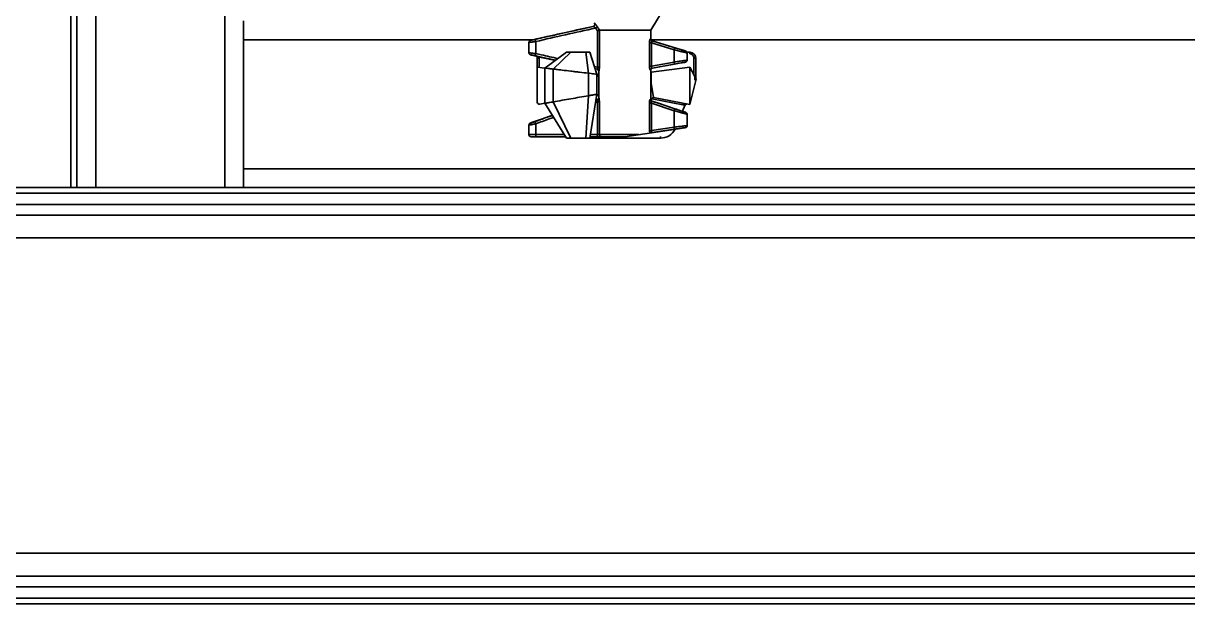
# Model space of a CAD drawing. Header units: millimetres. Extents: x 32496 to 166256, y 3504 to 23939.
# Drawn here: x 46723 to 47282, y 15003 to 15282 of the extents above; entities that cross this region are included whole.
import ezdxf

# ---------------------------------------------------------------- set-up
doc = ezdxf.new("R2010")
doc.units = ezdxf.units.MM
doc.layers.get('0').update_dxf_attribs({"lineweight": 35})

msp = doc.modelspace()

# ---------------------------------------------------------------- linework, layer by layer
at = {"linetype": 'Continuous'}
for p, q in [((46746.14, 17722.349), (46746.14, 15203.349)), ((46749.14, 17722.349), (46749.14, 15203.349)), ((46758.14, 17722.349), (46758.14, 15203.349)), ((46820.14, 17722.349), (46820.14, 15203.349)), ((47031.057, 15289.426), (47024.64, 15278.949)), ((46829.14, 15203.349), (46829.14, 15283.349)), ((46972.222, 15275.276), (46996.984, 15280.746)), ((46996.984, 15280.746), (46997.02, 15280.746)), ((46998.969, 15261.127), (46998.969, 15278.667)), ((46999.953, 15278.948), (46999.953, 15261.127)), ((46999.96, 15278.949), (47024.64, 15278.949)), ((47024.64, 15274.763), (47024.64, 15278.949)), ((46968.131, 15274.349), (46829.14, 15274.349)), ((46966.14, 15273.077), (46966.14, 15268.043)), ((46967.359, 15274.17), (46967.455, 15274.193)), ((46969.943, 15274.766), (46967.455, 15274.193)), ((46967.455, 15274.193), (46967.468, 15274.196)), ((46972.221, 15275.276), (46967.468, 15274.196)), ((46969.442, 15267.656), (46969.442, 15273.473)), ((46972.224, 15275.276), (46969.943, 15274.766)), ((47023.961, 15272.795), (47024.961, 15272.795)), ((47023.961, 15261.709), (47023.961, 15272.795)), ((47024.64, 15274.763), (47024.425, 15274.763)), ((47751.64, 15274.349), (47024.743, 15274.349)), ((47035.809, 15269.503), (47024.961, 15272.795)), ((47024.961, 15261.709), (47024.961, 15272.795)), ((47025.122, 15273.807), (47025.349, 15273.807)), ((47041.014, 15269.038), (47025.349, 15273.807)), ((46967.473, 15266.926), (46967.46, 15266.929)), ((46969.877, 15266.384), (46967.46, 15266.929)), ((46967.473, 15266.926), (46972.224, 15265.87)), ((46969.877, 15266.384), (46972.229, 15265.869)), ((46973.838, 15260.699), (46984.206, 15268.349)), ((46986.206, 15268.349), (46977.809, 15260.23)), ((46984.206, 15268.349), (46995.397, 15268.349)), ((46993.397, 15268.349), (46994.707, 15258.232)), ((46995.397, 15268.349), (46998.706, 15257.759)), ((46995.398, 15268.349), (46998.706, 15257.762)), ((47035.809, 15269.503), (47035.809, 15263.63)), ((47036.14, 15269.42), (47035.809, 15269.503)), ((47041.014, 15269.038), (47041.02, 15269.036)), ((47043.372, 15268.349), (47042.044, 15268.349)), ((47042.14, 15267.934), (47042.14, 15264.546)), ((46970.06, 15258.415), (46970.06, 15265.346)), ((46973.838, 15260.699), (46970.14, 15261.136)), ((46970.14, 15261.136), (46970.14, 15244.327)), ((46971.06, 15261.027), (46971.06, 15265.564)), ((46972.227, 15265.87), (46978.894, 15264.43)), ((46997.557, 15261.437), (46998.97, 15261.129)), ((46999.953, 15261.127), (46998.969, 15261.127)), ((47024.961, 15261.709), (47023.961, 15261.709)), ((47043.429, 15261.136), (47024.796, 15258.764)), ((47024.961, 15261.709), (47035.809, 15263.63)), ((47036.037, 15262.645), (47025.242, 15260.734)), ((47040.929, 15263.481), (47025.465, 15260.734)), ((47035.809, 15263.63), (47036.14, 15263.679)), ((47040.93, 15263.481), (47041.031, 15263.499)), ((47042.14, 15264.546), (47042.14, 15264.546)), ((47045.735, 15256.62), (47043.429, 15261.136)), ((47043.429, 15243.136), (47043.429, 15261.136)), ((47045.26, 15265.568), (47045.26, 15257.55)), ((47046.26, 15265.351), (47046.261, 15256.312)), ((46970.14, 15258.194), (46970.06, 15258.415)), ((46973.838, 15260.699), (46973.838, 15243.784)), ((46977.809, 15244.481), (46977.809, 15260.23)), ((46998.706, 15257.759), (46994.706, 15258.232)), ((46994.706, 15258.232), (46994.706, 15247.442)), ((46998.89, 15260.119), (46997.903, 15260.332)), ((46997.906, 15260.323), (46998.851, 15260.119)), ((46999.64, 15257.649), (46998.706, 15257.759)), ((46998.706, 15248.144), (46998.706, 15257.759)), ((46998.89, 15260.119), (46998.851, 15260.119)), ((46999.64, 15259.142), (46999.677, 15259.142)), ((46999.64, 15246.46), (46999.64, 15259.142)), ((47024.431, 15259.75), (47024.64, 15259.75)), ((47024.64, 15245.807), (47024.64, 15259.75)), ((47024.769, 15258.761), (47024.64, 15258.744)), ((47024.816, 15253.513), (47024.796, 15258.764)), ((47025.465, 15260.734), (47025.242, 15260.734)), ((47043.429, 15243.136), (47046.34, 15255.436)), ((47046.02, 15256.063), (47045.735, 15256.62)), ((47045.781, 15254.917), (47045.735, 15256.62)), ((47045.781, 15254.917), (47046.189, 15255.941)), ((47046.34, 15255.436), (47046.02, 15256.063)), ((47026.001, 15246.589), (47024.815, 15253.519)), ((46977.809, 15244.481), (46986.206, 15227.047)), ((46994.706, 15247.442), (46993.397, 15227.047)), ((46998.706, 15248.144), (46995.397, 15227.047)), ((46998.706, 15248.137), (46995.398, 15227.047)), ((46998.969, 15244.442), (46998.076, 15244.129)), ((46998.254, 15245.255), (46999.007, 15245.516)), ((46998.256, 15245.269), (46998.967, 15245.516)), ((46999.64, 15247.56), (46998.587, 15247.376)), ((46998.742, 15248.15), (46998.706, 15248.144)), ((46998.967, 15245.516), (46999.007, 15245.516)), ((46998.969, 15244.442), (46999.953, 15244.442)), ((46998.969, 15228.749), (46998.969, 15244.442)), ((46999.678, 15246.46), (46999.64, 15246.46)), ((46999.953, 15244.442), (46999.953, 15228.749)), ((47024.64, 15245.807), (47024.424, 15245.807)), ((47025.095, 15244.859), (47025.322, 15244.859)), ((47040.074, 15243.05), (47025.131, 15246.01)), ((47041.04, 15239.6), (47025.322, 15244.859)), ((47043.429, 15243.136), (47025.975, 15246.594)), ((46971.312, 15243.342), (46973.838, 15243.784)), ((46984.187, 15227.077), (46973.838, 15243.784)), ((47023.961, 15243.833), (47024.961, 15243.833)), ((47023.961, 15230.478), (47023.961, 15243.833)), ((47035.809, 15240.215), (47024.961, 15243.833)), ((47024.961, 15230.717), (47024.961, 15243.833)), ((47035.809, 15240.215), (47035.809, 15232.333)), ((47036.14, 15240.123), (47035.809, 15240.215)), ((47040.942, 15242.796), (47039.828, 15240.006)), ((47041.04, 15239.6), (47041.048, 15239.598)), ((47042.14, 15238.489), (47042.14, 15233.104)), ((46966.14, 15233.341), (46966.14, 15228.749)), ((46967.236, 15234.466), (46967.338, 15234.504)), ((46970.204, 15235.537), (46967.338, 15234.504)), ((46967.338, 15234.504), (46967.357, 15234.51)), ((46972.109, 15236.205), (46967.357, 15234.51)), ((46969.441, 15228.749), (46969.441, 15233.964)), ((46972.112, 15236.206), (46970.204, 15235.537)), ((46972.11, 15236.205), (46977.397, 15238.038)), ((46977.381, 15238.032), (46977.354, 15238.108)), ((46983.152, 15228.749), (46966.14, 15228.749)), ((46983.771, 15227.749), (46967.14, 15227.749)), ((46995.507, 15227.749), (47012.065, 15227.749)), ((47018.831, 15228.749), (46995.664, 15228.749)), ((47012.213, 15227.76), (47040.908, 15232.048)), ((47024.38, 15229.617), (47024.64, 15229.617)), ((47024.961, 15230.717), (47035.809, 15232.333)), ((47036.01, 15231.344), (47025.162, 15229.728)), ((47029.236, 15227.782), (47029.236, 15227.05)), ((47035.809, 15232.333), (47036.14, 15232.374)), ((47040.909, 15232.048), (47040.939, 15232.053)), ((47040.939, 15232.053), (47041.043, 15232.069)), ((46984.206, 15227.047), (46984.187, 15227.077)), ((46984.205, 15227.047), (46995.397, 15227.047)), ((46995.397, 15227.048), (47029.236, 15227.05)), ((47751.64, 15212.349), (46829.14, 15212.349)), ((51717.14, 15200.629), (40048.64, 15200.629)), ((46749.14, 15203.349), (46649.14, 15203.349)), ((47834.64, 15203.349), (46746.14, 15203.349)), ((51717.14, 15195.156), (40048.64, 15195.156)), ((51071.64, 15190.039), (40098.64, 15190.039)), ((51071.64, 15179.094), (40098.64, 15179.094)), ((52008.64, 15027.604), (40172.64, 15027.604)), ((52008.64, 15016.658), (40172.64, 15016.658)), ((52008.64, 15011.541), (40172.64, 15011.541)), ((52008.64, 15006.069), (40172.64, 15006.069)), ((52008.64, 15003.349), (40172.64, 15003.349))]:
    msp.add_line(p, q, dxfattribs=at)
for points in [[(46967.359, 15274.17), (46967.181, 15274.127), (46967.049, 15274.094), (46966.949, 15274.067), (46966.861, 15274.041), (46966.755, 15274.001), (46966.621, 15273.932), (46966.482, 15273.83), (46966.355, 15273.696), (46966.247, 15273.528), (46966.172, 15273.329), (46966.14, 15273.108), (46966.14, 15273.077)], [(46966.14, 15268.043), (46966.14, 15268.011), (46966.173, 15267.789), (46966.248, 15267.589), (46966.357, 15267.421), (46966.485, 15267.287), (46966.625, 15267.185), (46966.76, 15267.116), (46966.866, 15267.077), (46966.953, 15267.052), (46967.052, 15267.026), (46967.182, 15266.994), (46967.356, 15266.953), (46967.46, 15266.929)], [(47042.14, 15267.934), (47042.135, 15268.026), (47042.068, 15268.306), (47041.936, 15268.539), (47041.776, 15268.707), (47041.633, 15268.807), (47041.53, 15268.86), (47041.453, 15268.893), (47041.38, 15268.92), (47041.303, 15268.947), (47041.216, 15268.975), (47041.116, 15269.007), (47041.02, 15269.036)], [(47041.031, 15263.499), (47041.127, 15263.517), (47041.207, 15263.533), (47041.274, 15263.547), (47041.335, 15263.56), (47041.402, 15263.578), (47041.499, 15263.611), (47041.646, 15263.683), (47041.815, 15263.808), (47041.971, 15263.989), (47042.084, 15264.216), (47042.137, 15264.476), (47042.14, 15264.546)], [(46998.706, 15257.759), (46998.565, 15257.776), (46998.15, 15257.825), (46997.515, 15257.9), (46996.688, 15257.998)], [(47042.14, 15238.489), (47042.134, 15238.593), (47042.06, 15238.881), (47041.92, 15239.116), (47041.759, 15239.277), (47041.626, 15239.367), (47041.53, 15239.417), (47041.452, 15239.452), (47041.374, 15239.483), (47041.288, 15239.515), (47041.19, 15239.549), (47041.077, 15239.588), (47041.048, 15239.597)], [(46967.236, 15234.466), (46967.054, 15234.397), (46966.916, 15234.342), (46966.808, 15234.297), (46966.71, 15234.25), (46966.583, 15234.174), (46966.43, 15234.047), (46966.288, 15233.867), (46966.188, 15233.65), (46966.142, 15233.402), (46966.14, 15233.341)], [(47041.043, 15232.069), (47041.13, 15232.083), (47041.202, 15232.095), (47041.262, 15232.106), (47041.318, 15232.117), (47041.384, 15232.133), (47041.491, 15232.167), (47041.65, 15232.244), (47041.823, 15232.373), (47041.977, 15232.556), (47042.087, 15232.782), (47042.138, 15233.037), (47042.14, 15233.104)]]:
    msp.add_lwpolyline(points, dxfattribs=at)
for centre, radius, start, end in [((46996.768, 15281.723), 1, 282.45717, 31.48747), ((47651.399, 15692.074), 772.38, 212.246061, 212.360099), ((47742.226, 15743.271), 875.531, 211.90907, 212.027918), ((47025.64, 15274.763), 1, 180, 253.07071), ((47043.26, 15265.351), 3, 0.00342, 87.85786), ((46973.06, 15265.347), 3, 161.22225, 180.00342), ((46998.64, 15259.142), 1, 0, 77.81137), ((47025.64, 15259.75), 1, 100.07071, 180), ((47045.261, 15256.312), 1, 338.23872, 0.00346), ((46971.14, 15244.327), 1, 180, 279.9421), ((46998.64, 15246.46), 1, 289.11973, 0), ((47025.64, 15245.807), 1, 180, 251.5), ((45172.963, 9672.409), 5872.188, 71.5005904, 71.6145891), ((47041.871, 15242.426), 1, 86.25893, 158.23836), ((46967.14, 15228.749), 1, 180, 270), ((46986.953, 15235.047), 8, 245.96179, 246.82213), ((47012.065, 15228.749), 1, 270, 278.5), ((47017.319, 15281.737), 52.596, 277.71457, 277.9905), ((47019.033, 15250.683), 20.827, 286.38596, 286.53636), ((47029.236, 15235.05), 8, 270.00342, 332.36769)]:
    msp.add_arc(centre, radius, start, end, dxfattribs=at)
for points, knots in [([(46998.148, 15279.965), (46993.306, 15278.886), (46983.732, 15276.741), (46974.166, 15274.565), (46969.442, 15273.471)], [0, 0, 0, 0, 0.5057289, 1, 1, 1, 1]), ([(46972.231, 15275.208), (46976.319, 15276.138), (46984.58, 15277.992), (46992.846, 15279.825), (46997.02, 15280.746)], [0, 0, 0, 0, 0.4951158, 1, 1, 1, 1]), ([(46997.803, 15281.723), (46997.803, 15281.605), (46997.76, 15281.367), (46997.58, 15281.062), (46997.321, 15280.846), (46997.119, 15280.768), (46997.02, 15280.746)], [0, 0, 0, 0, 0.2616742, 0.5253928, 0.7752948, 1, 1, 1, 1]), ([(46998.148, 15279.966), (46998.031, 15280.072), (46997.85, 15280.22), (46997.606, 15280.398), (46997.438, 15280.513), (46997.288, 15280.609), (46997.18, 15280.673), (46997.108, 15280.711), (46997.07, 15280.731), (46997.042, 15280.742), (46997.026, 15280.747), (46997.02, 15280.746)], [0, 0, 0, 0, 0.3442072, 0.5078013, 0.6586163, 0.7889105, 0.8936657, 0.9339526, 0.9652774, 0.9873481, 1, 1, 1, 1]), ([(46997.656, 15282.245), (46997.663, 15282.245), (46997.682, 15282.231), (46997.715, 15282.205), (46997.76, 15282.16), (46997.817, 15282.099), (46997.885, 15282.023), (46997.995, 15281.895), (46998.149, 15281.705), (46998.348, 15281.444), (46998.563, 15281.149), (46998.783, 15280.828), (46998.927, 15280.604), (46998.998, 15280.489)], [0, 0, 0, 0, 0.0100362, 0.0293963, 0.0580707, 0.0958261, 0.1422293, 0.1961758, 0.3235958, 0.4738051, 0.6397829, 0.8171411, 1, 1, 1, 1]), ([(46997.656, 15282.245), (46997.678, 15282.209), (46997.763, 15282.048), (46997.803, 15281.862), (46997.803, 15281.723)], [0, 0, 0, 0, 0.2321432, 1, 1, 1, 1]), ([(46998.147, 15279.967), (46998.331, 15280.082), (46998.579, 15280.236), (46998.863, 15280.409), (46998.963, 15280.47), (46998.998, 15280.489)], [0, 0, 0, 0, 0.6504309, 0.8778794, 1, 1, 1, 1]), ([(46998.969, 15278.667), (46999.079, 15278.698), (46999.407, 15278.792), (46999.734, 15278.887), (46999.953, 15278.948)], [0, 0, 0, 0, 0.3335899, 1, 1, 1, 1]), ([(46999.96, 15278.949), (46999.959, 15278.949), (46999.956, 15278.948), (46999.954, 15278.948), (46999.953, 15278.948)], [0, 0, 0, 0, 0.4968859, 1, 1, 1, 1]), ([(46968.64, 15273.365), (46968.479, 15273.344), (46968.163, 15273.303), (46967.704, 15273.246), (46967.279, 15273.194), (46966.953, 15273.155), (46966.722, 15273.129), (46966.575, 15273.113), (46966.448, 15273.099), (46966.341, 15273.089), (46966.258, 15273.081), (46966.202, 15273.077), (46966.17, 15273.075), (46966.153, 15273.075), (46966.146, 15273.075), (46966.14, 15273.075), (46966.14, 15273.077)], [0, 0, 0, 0, 0.1934251, 0.3789779, 0.5517234, 0.7034394, 0.770093, 0.828992, 0.8799238, 0.9226346, 0.9562061, 0.9803399, 0.9888779, 0.9949941, 0.9986703, 1, 1, 1, 1]), ([(46967.159, 15274.121), (46967.123, 15274.112), (46967.073, 15274.099), (46967.012, 15274.083), (46966.978, 15274.073), (46966.953, 15274.065), (46966.937, 15274.06), (46966.929, 15274.056), (46966.926, 15274.055), (46966.925, 15274.052), (46966.928, 15274.051), (46966.931, 15274.051), (46966.941, 15274.051), (46966.959, 15274.053), (46966.986, 15274.056), (46967.039, 15274.064), (46967.125, 15274.078), (46967.2, 15274.092), (46967.242, 15274.099)], [0, 0, 0, 0, 0.1967319, 0.2737353, 0.3358281, 0.3825711, 0.4137811, 0.4235653, 0.4295519, 0.4322932, 0.4356533, 0.4425519, 0.4533205, 0.4865845, 0.5353875, 0.5995058, 0.7721756, 1, 1, 1, 1]), ([(46967.468, 15274.196), (46967.439, 15274.189), (46967.336, 15274.164), (46967.233, 15274.14), (46967.159, 15274.121)], [0, 0, 0, 0, 0.2809675, 1, 1, 1, 1]), ([(46967.242, 15274.099), (46967.267, 15274.104), (46967.378, 15274.125), (46967.489, 15274.146), (46967.575, 15274.164)], [0, 0, 0, 0, 0.2224077, 1, 1, 1, 1]), ([(46967.575, 15274.164), (46967.678, 15274.184), (46968.123, 15274.275), (46968.567, 15274.372), (46968.907, 15274.45)], [0, 0, 0, 0, 0.2312408, 1, 1, 1, 1]), ([(46969.442, 15273.473), (46969.376, 15273.464), (46969.109, 15273.428), (46968.841, 15273.392), (46968.64, 15273.365)], [0, 0, 0, 0, 0.2463918, 1, 1, 1, 1]), ([(46968.907, 15274.45), (46969.184, 15274.513), (46970.291, 15274.767), (46971.399, 15275.019), (46972.231, 15275.208)], [0, 0, 0, 0, 0.2494687, 1, 1, 1, 1]), ([(46968.907, 15274.45), (46968.955, 15274.456), (46969.041, 15274.402), (46969.127, 15274.298), (46969.239, 15274.117), (46969.351, 15273.839), (46969.416, 15273.597), (46969.442, 15273.473)], [0, 0, 0, 0, 0.1250019, 0.2266111, 0.3555076, 0.6716703, 1, 1, 1, 1]), ([(46975.651, 15276.021), (46975.36, 15275.959), (46974.217, 15275.713), (46973.075, 15275.464), (46972.224, 15275.276)], [0, 0, 0, 0, 0.2542144, 1, 1, 1, 1]), ([(47023.96, 15272.795), (47023.96, 15273.048), (47023.986, 15273.518), (47024.092, 15274.128), (47024.221, 15274.528), (47024.334, 15274.716), (47024.399, 15274.763), (47024.425, 15274.763)], [0, 0, 0, 0, 0.36478, 0.6788295, 0.8966183, 0.9615031, 1, 1, 1, 1]), ([(47025.122, 15273.807), (47024.925, 15273.868), (47024.559, 15274.128), (47024.425, 15274.555), (47024.425, 15274.763)], [0, 0, 0, 0, 0.497546, 1, 1, 1, 1]), ([(47025.122, 15273.807), (47025.102, 15273.809), (47025.055, 15273.797), (47024.999, 15273.739), (47024.952, 15273.648), (47024.916, 15273.524), (47024.896, 15273.37), (47024.894, 15273.122), (47024.928, 15272.927), (47024.961, 15272.795)], [0, 0, 0, 0, 0.0539504, 0.122041, 0.2128093, 0.3293064, 0.4696189, 0.6309122, 1, 1, 1, 1]), ([(46966.14, 15268.043), (46966.14, 15268.044), (46966.146, 15268.044), (46966.153, 15268.045), (46966.17, 15268.044), (46966.202, 15268.043), (46966.258, 15268.039), (46966.341, 15268.031), (46966.448, 15268.021), (46966.576, 15268.007), (46966.723, 15267.992), (46966.954, 15267.966), (46967.28, 15267.928), (46967.706, 15267.877), (46968.166, 15267.821), (46968.482, 15267.781), (46968.643, 15267.76)], [0, 0, 0, 0, 0.0013158, 0.004982, 0.0110903, 0.0196283, 0.0438063, 0.0772495, 0.1199516, 0.1712404, 0.2300935, 0.2963311, 0.4486826, 0.6207555, 0.8069861, 1, 1, 1, 1]), ([(46967.238, 15267.022), (46967.197, 15267.029), (46967.139, 15267.039), (46967.066, 15267.051), (46967.023, 15267.058), (46966.988, 15267.063), (46966.962, 15267.066), (46966.943, 15267.067), (46966.934, 15267.068), (46966.929, 15267.066), (46966.931, 15267.064), (46966.934, 15267.062), (46966.943, 15267.058), (46966.958, 15267.053), (46966.984, 15267.045), (46967.018, 15267.036), (46967.079, 15267.02), (46967.129, 15267.008), (46967.164, 15266.999)], [0, 0, 0, 0, 0.2264452, 0.3192145, 0.3975138, 0.4607786, 0.5087007, 0.5410691, 0.5578184, 0.5608357, 0.563834, 0.5702419, 0.5804791, 0.6126407, 0.6603826, 0.7235151, 0.8015442, 1, 1, 1, 1]), ([(46967.164, 15266.999), (46967.187, 15266.993), (46967.289, 15266.969), (46967.392, 15266.945), (46967.473, 15266.926)], [0, 0, 0, 0, 0.2171321, 1, 1, 1, 1]), ([(46967.573, 15266.959), (46967.542, 15266.965), (46967.431, 15266.986), (46967.319, 15267.007), (46967.238, 15267.022)], [0, 0, 0, 0, 0.2767447, 1, 1, 1, 1]), ([(46968.912, 15266.678), (46968.798, 15266.703), (46968.353, 15266.801), (46967.907, 15266.894), (46967.573, 15266.959)], [0, 0, 0, 0, 0.2554821, 1, 1, 1, 1]), ([(46968.643, 15267.76), (46968.71, 15267.752), (46968.977, 15267.717), (46969.243, 15267.683), (46969.442, 15267.656)], [0, 0, 0, 0, 0.2541382, 1, 1, 1, 1]), ([(46968.912, 15266.678), (46968.96, 15266.672), (46969.046, 15266.726), (46969.13, 15266.83), (46969.209, 15266.957), (46969.281, 15267.113), (46969.368, 15267.346), (46969.417, 15267.531), (46969.442, 15267.656)], [0, 0, 0, 0, 0.1249283, 0.2264728, 0.3552558, 0.5068081, 0.6716176, 1, 1, 1, 1]), ([(46972.236, 15265.936), (46971.958, 15265.997), (46970.85, 15266.244), (46969.742, 15266.492), (46968.912, 15266.678)], [0, 0, 0, 0, 0.250532, 1, 1, 1, 1]), ([(46969.442, 15267.657), (46970.319, 15267.459), (46973.851, 15266.661), (46977.385, 15265.873), (46980.043, 15265.284)], [0, 0, 0, 0, 0.2483282, 1, 1, 1, 1]), ([(47036.153, 15270.46), (47036.15, 15270.459), (47036.144, 15270.452), (47036.129, 15270.429), (47036.105, 15270.376), (47036.069, 15270.287), (47036.024, 15270.164), (47035.972, 15270.016), (47035.898, 15269.793), (47035.844, 15269.62), (47035.809, 15269.503)], [0, 0, 0, 0, 0.0084775, 0.0246008, 0.0830851, 0.1788645, 0.3086938, 0.4665921, 0.6418735, 1, 1, 1, 1]), ([(47042.14, 15267.934), (47042.14, 15267.937), (47042.126, 15267.943), (47042.106, 15267.952), (47042.067, 15267.965), (47042.015, 15267.981), (47041.948, 15268.001), (47041.83, 15268.033), (47041.649, 15268.08), (47041.39, 15268.144), (47041.081, 15268.22), (47040.725, 15268.305), (47040.326, 15268.401), (47039.888, 15268.506), (47039.239, 15268.66), (47038.367, 15268.87), (47037.272, 15269.137), (47036.521, 15269.324), (47036.14, 15269.42)], [0, 0, 0, 0, 0.0016357, 0.0055905, 0.0119976, 0.0208819, 0.0322069, 0.0459128, 0.0801275, 0.1231915, 0.1750867, 0.2346515, 0.300966, 0.3740995, 0.4532533, 0.6242902, 0.8095002, 1, 1, 1, 1]), ([(47036.153, 15270.46), (47037.107, 15270.17), (47038.453, 15269.776), (47040.076, 15269.313), (47040.74, 15269.122), (47041.014, 15269.038)], [0, 0, 0, 0, 0.5911102, 0.8303753, 1, 1, 1, 1]), ([(47043.372, 15268.349), (47043.371, 15268.349), (47043.373, 15268.341), (47043.371, 15268.333), (47043.371, 15268.314), (47043.37, 15268.29), (47043.368, 15268.258), (47043.365, 15268.204), (47043.363, 15268.121), (47043.367, 15268.006), (47043.363, 15267.871), (47043.341, 15267.724), (47043.341, 15267.618), (47043.352, 15267.566)], [0, 0, 0, 0, 0.0045727, 0.0181973, 0.0407764, 0.0722139, 0.1123498, 0.1607806, 0.280754, 0.4288364, 0.6017631, 0.7959309, 1, 1, 1, 1]), ([(47045.26, 15265.568), (47045.26, 15265.818), (47045.162, 15266.324), (47044.749, 15266.977), (47044.116, 15267.43), (47043.607, 15267.554), (47043.352, 15267.566)], [0, 0, 0, 0, 0.247435, 0.4962439, 0.7472453, 1, 1, 1, 1]), ([(46970.06, 15265.346), (46970.06, 15265.382), (46970.131, 15265.432), (46970.232, 15265.47), (46970.362, 15265.504), (46970.518, 15265.531), (46970.754, 15265.557), (46970.937, 15265.564), (46971.06, 15265.564)], [0, 0, 0, 0, 0.1011399, 0.1967455, 0.3244897, 0.4788894, 0.6499909, 1, 1, 1, 1]), ([(46972.229, 15265.869), (46972.491, 15265.813), (46973.556, 15265.584), (46974.623, 15265.358), (46975.427, 15265.189)], [0, 0, 0, 0, 0.2460462, 1, 1, 1, 1]), ([(46978.93, 15264.457), (46978.369, 15264.58), (46976.138, 15265.071), (46973.907, 15265.564), (46972.236, 15265.936)], [0, 0, 0, 0, 0.2510359, 1, 1, 1, 1]), ([(46998.89, 15260.119), (46998.901, 15260.118), (46998.93, 15260.142), (46998.972, 15260.236), (46999.017, 15260.44), (46999.026, 15260.755), (46998.995, 15260.997), (46998.969, 15261.127)], [0, 0, 0, 0, 0.0323072, 0.091995, 0.3030963, 0.618414, 1, 1, 1, 1]), ([(46999.953, 15261.127), (46999.953, 15260.872), (46999.939, 15260.503), (46999.892, 15260.034), (46999.85, 15259.736), (46999.804, 15259.493), (46999.763, 15259.329), (46999.732, 15259.231), (46999.712, 15259.184), (46999.697, 15259.155), (46999.683, 15259.141), (46999.677, 15259.141)], [0, 0, 0, 0, 0.3772731, 0.5482203, 0.6987313, 0.823031, 0.9156864, 0.9495209, 0.9746656, 0.991147, 1, 1, 1, 1]), ([(47024.431, 15259.749), (47024.404, 15259.749), (47024.34, 15259.797), (47024.228, 15259.982), (47024.097, 15260.378), (47023.987, 15260.986), (47023.96, 15261.456), (47023.96, 15261.709)], [0, 0, 0, 0, 0.0383461, 0.1028489, 0.3192955, 0.6327753, 1, 1, 1, 1]), ([(47024.961, 15261.709), (47024.94, 15261.582), (47024.928, 15261.394), (47024.959, 15261.157), (47024.998, 15261.01), (47025.051, 15260.89), (47025.118, 15260.788), (47025.195, 15260.731), (47025.242, 15260.734)], [0, 0, 0, 0, 0.3559702, 0.5142671, 0.6552434, 0.7745682, 0.8711931, 1, 1, 1, 1]), ([(47036.037, 15262.645), (47036.035, 15262.646), (47036.029, 15262.653), (47036.023, 15262.666), (47036.014, 15262.689), (47035.998, 15262.738), (47035.975, 15262.822), (47035.944, 15262.947), (47035.91, 15263.101), (47035.863, 15263.331), (47035.83, 15263.51), (47035.809, 15263.63)], [0, 0, 0, 0, 0.0076159, 0.0227499, 0.0465075, 0.0795546, 0.1743005, 0.303875, 0.4623036, 0.6387178, 1, 1, 1, 1]), ([(47040, 15263.322), (47039.722, 15263.275), (47038.4, 15263.055), (47037.079, 15262.83), (47036.037, 15262.645)], [0, 0, 0, 0, 0.2101807, 1, 1, 1, 1]), ([(47036.14, 15263.679), (47036.529, 15263.736), (47037.29, 15263.846), (47038.396, 15264.004), (47039.271, 15264.126), (47039.919, 15264.217), (47040.355, 15264.277), (47040.751, 15264.333), (47041.102, 15264.382), (47041.406, 15264.425), (47041.629, 15264.458), (47041.78, 15264.481), (47041.874, 15264.495), (47041.952, 15264.508), (47042.018, 15264.518), (47042.068, 15264.528), (47042.107, 15264.534), (47042.125, 15264.541), (47042.14, 15264.543), (47042.14, 15264.546)], [0, 0, 0, 0, 0.1944751, 0.380433, 0.5530198, 0.6314414, 0.7043766, 0.7707089, 0.8291939, 0.8800218, 0.9225821, 0.9404275, 0.9559563, 0.9691668, 0.9800559, 0.9886056, 0.9947886, 0.9985819, 1, 1, 1, 1]), ([(47040.897, 15263.475), (47040.836, 15263.464), (47040.538, 15263.412), (47040.238, 15263.362), (47040, 15263.322)], [0, 0, 0, 0, 0.2030453, 1, 1, 1, 1]), ([(47045.26, 15265.568), (47045.383, 15265.568), (47045.566, 15265.561), (47045.802, 15265.535), (47045.958, 15265.509), (47046.089, 15265.475), (47046.189, 15265.437), (47046.26, 15265.386), (47046.26, 15265.351)], [0, 0, 0, 0, 0.3500127, 0.5211139, 0.6755124, 0.8032553, 0.8988599, 1, 1, 1, 1]), ([(46977.809, 15260.23), (46977.569, 15260.256), (46977.097, 15260.314), (46976.409, 15260.396), (46975.765, 15260.47), (46974.913, 15260.573), (46974.278, 15260.647), (46973.838, 15260.699)], [0, 0, 0, 0, 0.1810811, 0.3564423, 0.5202063, 0.6671725, 1, 1, 1, 1]), ([(46994.706, 15258.232), (46993.298, 15258.398), (46991.186, 15258.648), (46988.37, 15258.983), (46985.553, 15259.312), (46982.737, 15259.644), (46979.922, 15259.99), (46978.514, 15260.155), (46977.809, 15260.23)], [0, 0, 0, 0, 0.2499997, 0.3749996, 0.4999998, 0.7499983, 0.875001, 1, 1, 1, 1]), ([(46999.639, 15257.396), (46999.518, 15257.398), (46999.344, 15257.407), (46999.122, 15257.435), (46998.984, 15257.461), (46998.868, 15257.493), (46998.774, 15257.529), (46998.706, 15257.578), (46998.706, 15257.613)], [0, 0, 0, 0, 0.3676841, 0.5325931, 0.6776934, 0.7986356, 0.8924058, 1, 1, 1, 1]), ([(46998.706, 15256.641), (46998.706, 15256.682), (46998.769, 15256.743), (46998.867, 15256.79), (46999.035, 15256.847), (46999.295, 15256.892), (46999.518, 15256.907), (46999.639, 15256.909)], [0, 0, 0, 0, 0.1197439, 0.2150399, 0.3354987, 0.6403139, 1, 1, 1, 1]), ([(46998.89, 15260.119), (46998.997, 15260.096), (46999.21, 15260.011), (46999.471, 15259.782), (46999.639, 15259.478), (46999.677, 15259.251), (46999.677, 15259.142)], [0, 0, 0, 0, 0.2423391, 0.4995739, 0.7570625, 1, 1, 1, 1]), ([(47024.431, 15259.75), (47024.431, 15259.862), (47024.469, 15260.094), (47024.643, 15260.405), (47024.914, 15260.634), (47025.133, 15260.715), (47025.242, 15260.734)], [0, 0, 0, 0, 0.2439062, 0.5025013, 0.7595928, 1, 1, 1, 1]), ([(47024.811, 15257.592), (47024.801, 15257.569), (47024.744, 15257.526), (47024.683, 15257.503), (47024.644, 15257.491)], [0, 0, 0, 0, 0.3825845, 1, 1, 1, 1]), ([(47024.644, 15256.792), (47024.685, 15256.776), (47024.75, 15256.746), (47024.805, 15256.689), (47024.813, 15256.662)], [0, 0, 0, 0, 0.6047716, 1, 1, 1, 1]), ([(47045.493, 15257.095), (47045.595, 15257.094), (47045.742, 15257.093), (47045.927, 15257.088), (47046.04, 15257.083), (47046.13, 15257.077), (47046.199, 15257.069), (47046.236, 15257.067), (47046.261, 15257.058), (47046.261, 15257.052)], [0, 0, 0, 0, 0.3985997, 0.570579, 0.7178181, 0.8365871, 0.9239563, 0.9776504, 1, 1, 1, 1]), ([(47024.654, 15253.641), (47024.694, 15253.627), (47024.759, 15253.603), (47024.81, 15253.546), (47024.815, 15253.519)], [0, 0, 0, 0, 0.6091162, 1, 1, 1, 1]), ([(46973.838, 15243.784), (46973.858, 15243.788), (46973.909, 15243.8), (46974.052, 15243.832), (46974.387, 15243.895), (46974.826, 15243.959), (46975.319, 15244.043), (46975.929, 15244.163), (46976.584, 15244.284), (46977.272, 15244.394), (46977.629, 15244.449), (46977.809, 15244.481)], [0, 0, 0, 0, 0.0152626, 0.0388152, 0.109354, 0.2685589, 0.3691597, 0.4812958, 0.7311408, 0.8643606, 1, 1, 1, 1]), ([(46994.706, 15247.442), (46994.963, 15247.494), (46995.471, 15247.579), (46996.209, 15247.704), (46996.792, 15247.808), (46997.225, 15247.883), (46997.515, 15247.934), (46997.779, 15247.981), (46998.014, 15248.024), (46998.216, 15248.058), (46998.387, 15248.086), (46998.517, 15248.107), (46998.622, 15248.129), (46998.664, 15248.142), (46998.706, 15248.15), (46998.706, 15248.144)], [0, 0, 0, 0, 0.1935429, 0.3801229, 0.5524626, 0.631295, 0.7042035, 0.7704321, 0.8293019, 0.8801618, 0.9224832, 0.9559585, 0.9803238, 0.9951294, 1, 1, 1, 1]), ([(46999.639, 15247.625), (46999.549, 15247.696), (46999.375, 15247.827), (46999.157, 15247.972), (46998.996, 15248.065), (46998.896, 15248.115), (46998.813, 15248.145), (46998.762, 15248.153), (46998.742, 15248.15)], [0, 0, 0, 0, 0.3277321, 0.6214941, 0.7484166, 0.8566748, 0.9418067, 1, 1, 1, 1]), ([(46998.969, 15244.442), (46999.009, 15244.58), (46999.054, 15244.782), (46999.083, 15245.042), (46999.088, 15245.204), (46999.08, 15245.335), (46999.066, 15245.423), (46999.049, 15245.474), (46999.036, 15245.501), (46999.018, 15245.517), (46999.007, 15245.516)], [0, 0, 0, 0, 0.3893789, 0.5596573, 0.7075928, 0.8267929, 0.9153695, 0.9472425, 0.9712654, 1, 1, 1, 1]), ([(46999.678, 15246.46), (46999.678, 15246.258), (46999.548, 15245.842), (46999.199, 15245.582), (46999.007, 15245.516)], [0, 0, 0, 0, 0.5004169, 1, 1, 1, 1]), ([(46999.678, 15246.46), (46999.684, 15246.46), (46999.699, 15246.447), (46999.714, 15246.417), (46999.734, 15246.368), (46999.766, 15246.268), (46999.806, 15246.099), (46999.852, 15245.849), (46999.894, 15245.546), (46999.927, 15245.201), (46999.948, 15244.828), (46999.953, 15244.572), (46999.953, 15244.442)], [0, 0, 0, 0, 0.0089132, 0.0255697, 0.0509108, 0.084997, 0.1792316, 0.3038858, 0.4553733, 0.6256506, 0.8097579, 1, 1, 1, 1]), ([(47023.96, 15243.833), (47023.96, 15244.086), (47023.985, 15244.557), (47024.09, 15245.169), (47024.22, 15245.571), (47024.333, 15245.76), (47024.397, 15245.808), (47024.424, 15245.808)], [0, 0, 0, 0, 0.3640286, 0.6782065, 0.8964799, 0.9614806, 1, 1, 1, 1]), ([(47025.095, 15244.859), (47024.903, 15244.924), (47024.552, 15245.186), (47024.424, 15245.603), (47024.424, 15245.807)], [0, 0, 0, 0, 0.4975999, 1, 1, 1, 1]), ([(47025.095, 15244.859), (47025.075, 15244.862), (47025.029, 15244.85), (47024.974, 15244.791), (47024.93, 15244.699), (47024.897, 15244.573), (47024.882, 15244.417), (47024.887, 15244.165), (47024.925, 15243.967), (47024.961, 15243.833)], [0, 0, 0, 0, 0.0527715, 0.1193897, 0.209124, 0.3252425, 0.4658469, 0.6280243, 1, 1, 1, 1]), ([(47025.131, 15246.01), (47025.262, 15246.131), (47025.453, 15246.297), (47025.704, 15246.478), (47025.817, 15246.546), (47025.869, 15246.569)], [0, 0, 0, 0, 0.5760699, 0.8152294, 1, 1, 1, 1]), ([(47025.869, 15246.569), (47025.889, 15246.578), (47025.923, 15246.591), (47025.961, 15246.597), (47025.975, 15246.594)], [0, 0, 0, 0, 0.5933777, 1, 1, 1, 1]), ([(47036.179, 15241.163), (47036.176, 15241.162), (47036.17, 15241.155), (47036.154, 15241.132), (47036.128, 15241.079), (47036.09, 15240.991), (47036.041, 15240.869), (47035.986, 15240.722), (47035.906, 15240.501), (47035.847, 15240.33), (47035.809, 15240.215)], [0, 0, 0, 0, 0.0086758, 0.0250186, 0.0838791, 0.1798846, 0.3097669, 0.4675442, 0.6425723, 1, 1, 1, 1]), ([(47042.14, 15238.489), (47042.14, 15238.493), (47042.127, 15238.5), (47042.106, 15238.51), (47042.067, 15238.524), (47042.014, 15238.542), (47041.946, 15238.563), (47041.828, 15238.599), (47041.645, 15238.651), (47041.385, 15238.722), (47041.074, 15238.805), (47040.717, 15238.9), (47040.317, 15239.005), (47039.878, 15239.12), (47039.23, 15239.29), (47038.359, 15239.52), (47037.268, 15239.813), (47036.519, 15240.018), (47036.14, 15240.123)], [0, 0, 0, 0, 0.0017174, 0.0057586, 0.0122608, 0.0212462, 0.032677, 0.0464884, 0.0808959, 0.1243858, 0.1765008, 0.2360898, 0.302567, 0.3758003, 0.4549238, 0.6256771, 0.8102833, 1, 1, 1, 1]), ([(47036.179, 15241.163), (47037.131, 15240.845), (47038.476, 15240.413), (47040.1, 15239.903), (47040.765, 15239.692), (47041.04, 15239.6)], [0, 0, 0, 0, 0.5900921, 0.8297381, 1, 1, 1, 1]), ([(47040.268, 15243.762), (47040.263, 15243.763), (47040.252, 15243.742), (47040.239, 15243.711), (47040.218, 15243.646), (47040.194, 15243.561), (47040.166, 15243.452), (47040.124, 15243.28), (47040.094, 15243.144), (47040.074, 15243.05)], [0, 0, 0, 0, 0.0198524, 0.0720639, 0.1602577, 0.2827239, 0.4356934, 0.6118258, 1, 1, 1, 1]), ([(47040.942, 15242.796), (47040.947, 15242.81), (47040.945, 15242.847), (47040.898, 15242.89), (47040.825, 15242.928), (47040.72, 15242.963), (47040.589, 15242.994), (47040.433, 15243.02), (47040.259, 15243.039), (47040.137, 15243.047), (47040.074, 15243.05)], [0, 0, 0, 0, 0.0450337, 0.1038945, 0.1900945, 0.3056476, 0.4488354, 0.6156963, 0.8013602, 1, 1, 1, 1]), ([(46968.644, 15233.795), (46968.486, 15233.763), (46968.175, 15233.7), (46967.721, 15233.61), (46967.297, 15233.528), (46966.97, 15233.468), (46966.736, 15233.426), (46966.586, 15233.4), (46966.456, 15233.378), (46966.347, 15233.361), (46966.26, 15233.349), (46966.199, 15233.341), (46966.161, 15233.338), (46966.146, 15233.338), (46966.14, 15233.34), (46966.14, 15233.341)], [0, 0, 0, 0, 0.1898947, 0.3739996, 0.5456398, 0.6983704, 0.7657144, 0.8254758, 0.8773259, 0.9209085, 0.9552635, 0.9798849, 0.9947769, 0.9985234, 1, 1, 1, 1]), ([(46967.053, 15234.395), (46967.017, 15234.381), (46966.966, 15234.361), (46966.904, 15234.335), (46966.87, 15234.319), (46966.844, 15234.307), (46966.826, 15234.297), (46966.817, 15234.291), (46966.813, 15234.286), (46966.817, 15234.282), (46966.828, 15234.284), (46966.845, 15234.285), (46966.872, 15234.291), (46966.908, 15234.298), (46966.951, 15234.309), (46967.025, 15234.329), (46967.084, 15234.345), (46967.126, 15234.357)], [0, 0, 0, 0, 0.1998606, 0.2787428, 0.3432007, 0.392814, 0.4271651, 0.446137, 0.4505413, 0.4540736, 0.4699384, 0.5010405, 0.5474624, 0.6093278, 0.6865292, 0.7780555, 1, 1, 1, 1]), ([(46967.357, 15234.51), (46967.328, 15234.499), (46967.227, 15234.462), (46967.125, 15234.423), (46967.053, 15234.395)], [0, 0, 0, 0, 0.280196, 1, 1, 1, 1]), ([(46967.126, 15234.357), (46967.15, 15234.365), (46967.261, 15234.397), (46967.372, 15234.431), (46967.458, 15234.457)], [0, 0, 0, 0, 0.2225363, 1, 1, 1, 1]), ([(46967.458, 15234.457), (46967.562, 15234.49), (46968.01, 15234.633), (46968.456, 15234.786), (46968.796, 15234.908)], [0, 0, 0, 0, 0.2318852, 1, 1, 1, 1]), ([(46969.441, 15233.963), (46969.376, 15233.949), (46969.111, 15233.892), (46968.845, 15233.837), (46968.644, 15233.795)], [0, 0, 0, 0, 0.245961, 1, 1, 1, 1]), ([(46968.796, 15234.908), (46969.075, 15235.008), (46970.189, 15235.409), (46971.305, 15235.808), (46972.142, 15236.107)], [0, 0, 0, 0, 0.249519, 1, 1, 1, 1]), ([(46968.796, 15234.908), (46968.845, 15234.918), (46968.936, 15234.868), (46969.032, 15234.77), (46969.165, 15234.595), (46969.309, 15234.324), (46969.402, 15234.086), (46969.441, 15233.964)], [0, 0, 0, 0, 0.1242565, 0.2268771, 0.3570143, 0.6744347, 1, 1, 1, 1]), ([(46978, 15237.045), (46977.283, 15236.789), (46974.428, 15235.767), (46971.575, 15234.739), (46969.441, 15233.964)], [0, 0, 0, 0, 0.2512099, 1, 1, 1, 1]), ([(46972.142, 15236.107), (46972.581, 15236.264), (46974.343, 15236.892), (46976.105, 15237.516), (46977.429, 15237.984)], [0, 0, 0, 0, 0.2492594, 1, 1, 1, 1]), ([(47036.14, 15232.374), (47036.53, 15232.423), (47037.292, 15232.516), (47038.4, 15232.648), (47039.275, 15232.752), (47039.924, 15232.828), (47040.359, 15232.879), (47040.755, 15232.925), (47041.105, 15232.967), (47041.409, 15233.003), (47041.63, 15233.03), (47041.782, 15233.049), (47041.875, 15233.061), (47041.953, 15233.072), (47042.018, 15233.081), (47042.068, 15233.089), (47042.107, 15233.094), (47042.125, 15233.101), (47042.14, 15233.101), (47042.14, 15233.104)], [0, 0, 0, 0, 0.1949057, 0.3811576, 0.5538915, 0.6323152, 0.7052083, 0.7714617, 0.8298396, 0.8805487, 0.9229849, 0.9407688, 0.956238, 0.9693917, 0.9802281, 0.9887302, 0.9948709, 0.9986261, 1, 1, 1, 1]), ([(46969.121, 15227.749), (46969.169, 15227.749), (46969.244, 15227.813), (46969.305, 15227.923), (46969.353, 15228.048), (46969.391, 15228.199), (46969.431, 15228.434), (46969.441, 15228.621), (46969.441, 15228.749)], [0, 0, 0, 0, 0.1311499, 0.2289955, 0.3502589, 0.4925095, 0.6517592, 1, 1, 1, 1]), ([(46998.969, 15228.749), (46998.969, 15228.684), (46998.969, 15228.556), (46998.969, 15228.371), (46998.968, 15228.2), (46998.967, 15228.051), (46998.966, 15227.942), (46998.965, 15227.87), (46998.964, 15227.827), (46998.963, 15227.795), (46998.963, 15227.77), (46998.96, 15227.759), (46998.962, 15227.749), (46998.961, 15227.749)], [0, 0, 0, 0, 0.1948961, 0.3826704, 0.5555007, 0.7069731, 0.8313542, 0.8817877, 0.923755, 0.9568292, 0.9806636, 0.9950905, 1, 1, 1, 1]), ([(46999.953, 15228.749), (46999.953, 15228.619), (47000.003, 15228.357), (47000.219, 15228.025), (47000.543, 15227.801), (47000.801, 15227.749), (47000.928, 15227.749)], [0, 0, 0, 0, 0.2529556, 0.5041446, 0.7529075, 1, 1, 1, 1]), ([(47023.961, 15230.478), (47024.01, 15230.479), (47024.136, 15230.499), (47024.351, 15230.547), (47024.618, 15230.618), (47024.809, 15230.671), (47024.909, 15230.702)], [0, 0, 0, 0, 0.1526694, 0.3878734, 0.6799243, 1, 1, 1, 1]), ([(47024.38, 15229.617), (47024.362, 15229.617), (47024.321, 15229.637), (47024.246, 15229.726), (47024.158, 15229.904), (47024.058, 15230.17), (47023.994, 15230.371), (47023.961, 15230.478)], [0, 0, 0, 0, 0.0536085, 0.1300237, 0.3555415, 0.6556379, 1, 1, 1, 1]), ([(47025.162, 15229.728), (47025.117, 15229.721), (47024.94, 15229.695), (47024.763, 15229.67), (47024.631, 15229.651)], [0, 0, 0, 0, 0.2527355, 1, 1, 1, 1]), ([(47024.961, 15230.717), (47024.979, 15230.597), (47025.007, 15230.418), (47025.048, 15230.187), (47025.077, 15230.034), (47025.104, 15229.907), (47025.127, 15229.815), (47025.143, 15229.76), (47025.154, 15229.736), (47025.159, 15229.729), (47025.162, 15229.728)], [0, 0, 0, 0, 0.3604442, 0.5364616, 0.6945481, 0.8244002, 0.9191535, 0.9766215, 0.9920849, 1, 1, 1, 1]), ([(47036.01, 15231.344), (47036.008, 15231.345), (47036.003, 15231.352), (47035.996, 15231.365), (47035.988, 15231.388), (47035.973, 15231.437), (47035.953, 15231.521), (47035.926, 15231.647), (47035.896, 15231.801), (47035.855, 15232.033), (47035.827, 15232.213), (47035.809, 15232.333)], [0, 0, 0, 0, 0.0074204, 0.0223208, 0.0458618, 0.0787247, 0.1732295, 0.3027481, 0.4613057, 0.6379877, 1, 1, 1, 1]), ([(47039.543, 15231.853), (47039.283, 15231.816), (47038.105, 15231.651), (47036.928, 15231.481), (47036.01, 15231.344)], [0, 0, 0, 0, 0.2203988, 1, 1, 1, 1]), ([(47040.87, 15232.042), (47040.785, 15232.03), (47040.343, 15231.965), (47039.9, 15231.903), (47039.543, 15231.853)], [0, 0, 0, 0, 0.1923276, 1, 1, 1, 1])]:
    msp.add_open_spline(points, degree=3, knots=knots, dxfattribs=at)
for points in [[(47025.122, 15273.807), (47028.8, 15272.695), (47032.476, 15271.578), (47036.153, 15270.46)], [(46977.809, 15244.481), (46980.625, 15244.975), (46986.258, 15245.961), (46991.89, 15246.95), (46994.706, 15247.442)]]:
    msp.add_open_spline(points, degree=3, dxfattribs=at)

doc.saveas('drawing.dxf')
